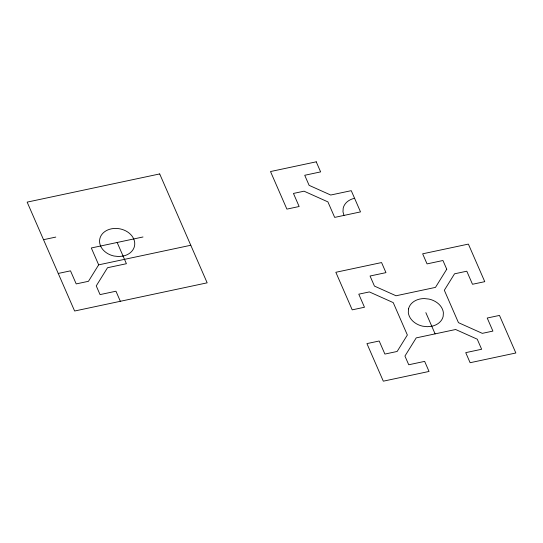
<?xml version="1.0" encoding="UTF-8"?>
<svg xmlns="http://www.w3.org/2000/svg" width="543" height="543" viewBox="0 0 543 543"><rect width="100%" height="100%" fill="white"/><g stroke="black" fill="none" stroke-linecap="round" stroke-linejoin="round"><path stroke-width="0.81" d="M190.783 245.26L98.67 264.848L88.461 281.301L76.203 283.908L70.502 270.842L58.244 273.448M43.528 239.694L55.786 237.081M142.999 236.979L91.312 247.975L98.67 264.848M425.848 312.639L435.099 333.87M117.152 242.477L126.41 263.708L107.528 267.726L96.254 285.889L100.055 294.605L115.958 291.218L120.349 301.29M343.95 215.422L342.979 211.777L343.203 208.145A17.722 13.908 10.9 0 1 354.579 198.29M408.533 308.886L408.309 312.517A17.722 13.908 10.9 0 0 422.698 326.187L427.287 326.696L431.78 326.248A17.722 13.908 10.9 0 0 443.163 316.393L443.387 312.754A17.722 13.908 10.9 0 0 428.99 299.084L424.402 298.575A17.722 13.908 10.9 0 0 408.533 308.886M446.746 269.219L435.472 287.39L396.044 295.772L374.446 286.086L370.055 276.014L385.958 272.634L381.566 262.561L335.839 272.287L352.217 309.856L364.475 307.243L358.78 294.177L369.383 291.924L393.234 302.614L407.359 335.011L397.15 351.464L384.892 354.07L379.19 341.004L366.932 343.61L383.31 381.179L429.038 371.453L424.646 361.38L408.743 364.767L404.942 356.052L416.216 337.889L455.645 329.506L477.249 339.185L481.641 349.258L465.731 352.645L470.123 362.717L515.85 352.991L499.472 315.422L487.214 318.028L492.908 331.094L482.306 333.354L458.455 322.657L444.33 290.261L454.539 273.815L466.797 271.208L472.498 284.274L484.756 281.668L468.378 244.099L422.651 253.819L427.042 263.891L442.945 260.511L446.746 269.219M159.69 173.936L27.15 202.125L74.622 311.017L207.161 282.828L159.69 173.936M316.236 161.821L270.509 171.547L286.887 209.116L299.145 206.51L293.451 193.437L304.053 191.184L327.904 201.881L334.671 217.397L360.518 211.899L351.26 190.668L330.714 195.032L309.116 185.346L304.725 175.274L320.628 171.893L316.236 161.821M123.091 256.086L118.598 256.534L114.01 256.024A17.722 13.908 10.9 0 1 101.962 234.311A17.722 13.908 10.9 0 1 130.693 234.508A17.722 13.908 10.9 0 1 123.091 256.086"/></g></svg>
